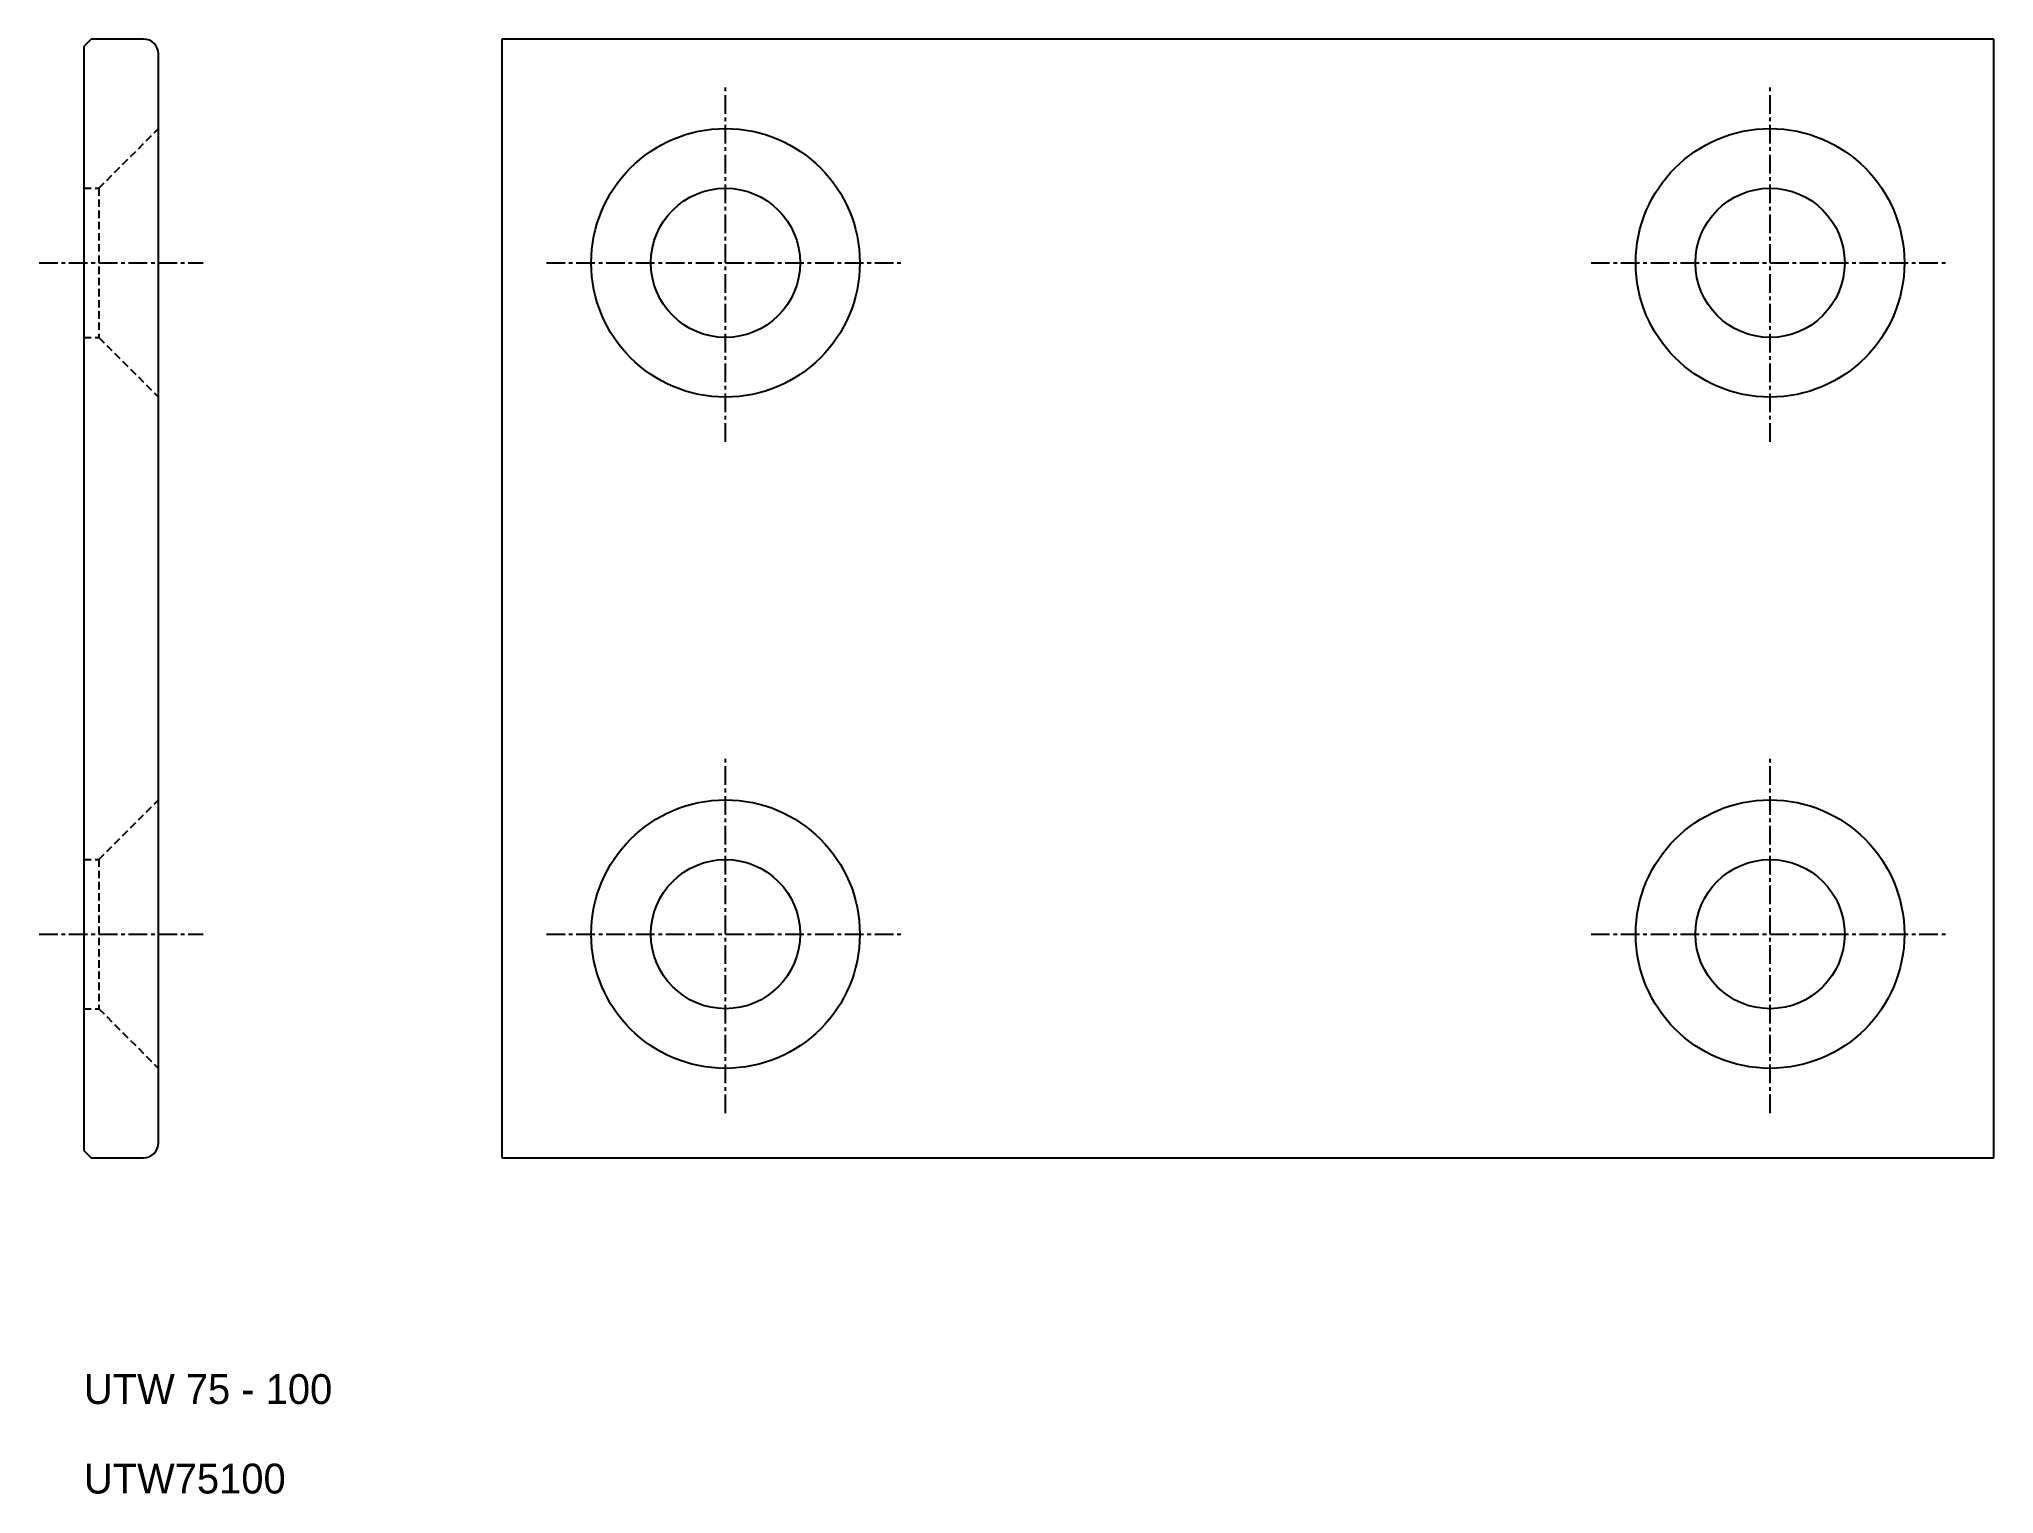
# Model space of a CAD drawing. Extents: x 7 to 138, y 10 to 108.
import ezdxf

# ---------------------------------------------------------------- set-up
doc = ezdxf.new("R2010")
doc.units = 0
doc.linetypes.add('CENTER', pattern=[2, 1.25, -0.25, 0.25, -0.25])
doc.linetypes.add('DASHED', pattern=[0.75, 0.5, -0.25])
doc.layers.get('0').update_dxf_attribs({"linetype": 'CONTINUOUS'})
doc.layers.add('CENTER', color=1, linetype='CENTER')

msp = doc.modelspace()

# ---------------------------------------------------------------- linework, layer by layer
at = {"color": 7, "linetype": 'CONTINUOUS'}
for p, q in [((10.5, 107.5), (10, 107)), ((14, 107.5), (10.5, 107.5)), ((138, 107.5), (38, 107.5)), ((38, 107.5), (38, 32.5)), ((138, 32.5), (138, 107.5)), ((10, 107), (10, 33)), ((15, 33.5), (15, 106.5)), ((10, 33), (10.5, 32.5)), ((10.5, 32.5), (14, 32.5)), ((38, 32.5), (138, 32.5))]:
    msp.add_line(p, q, dxfattribs=at)
at = {"color": 3, "linetype": 'DASHED'}
for p, q in [((11, 97.5), (15, 101.5)), ((10, 97.5), (11, 97.5)), ((11, 97.5), (11, 87.5)), ((10, 87.5), (11, 87.5)), ((11, 87.5), (15, 83.5)), ((11, 52.5), (15, 56.5)), ((10, 52.5), (11, 52.5)), ((11, 52.5), (11, 42.5)), ((10, 42.5), (11, 42.5)), ((11, 42.5), (15, 38.5))]:
    msp.add_line(p, q, dxfattribs=at)
at = {"color": 7, "linetype": 'CONTINUOUS'}
for centre, radius in [((53, 92.5), 9), ((123, 92.5), 9), ((53, 92.5), 5), ((123, 92.5), 5), ((53, 47.5), 9), ((123, 47.5), 9), ((53, 47.5), 5), ((123, 47.5), 5)]:
    msp.add_circle(centre, radius, dxfattribs=at)
for centre, start, end in [((14, 106.5), 0, 90), ((14, 33.5), 270, 0)]:
    msp.add_arc(centre, 1, start, end, dxfattribs=at)
at = {"layer": 'CENTER', "color": 1, "linetype": 'CENTER'}
for p, q in [((53, 80.5), (53, 104.5)), ((123, 80.5), (123, 104.5)), ((7, 92.5), (18, 92.5)), ((41, 92.5), (65, 92.5)), ((111, 92.5), (135, 92.5)), ((53, 35.5), (53, 59.5)), ((123, 35.5), (123, 59.5)), ((7, 47.5), (18, 47.5)), ((41, 47.5), (65, 47.5)), ((111, 47.5), (135, 47.5))]:
    msp.add_line(p, q, dxfattribs=at)

# ---------------------------------------------------------------- texts
at = {"color": 7, "linetype": 'CONTINUOUS'}
for s, p in [('UTW 75 - 100', (10, 16)), ('UTW75100', (10, 10))]:
    msp.add_text(s, height=2, dxfattribs=at).set_placement(p)

doc.saveas('drawing.dxf')
